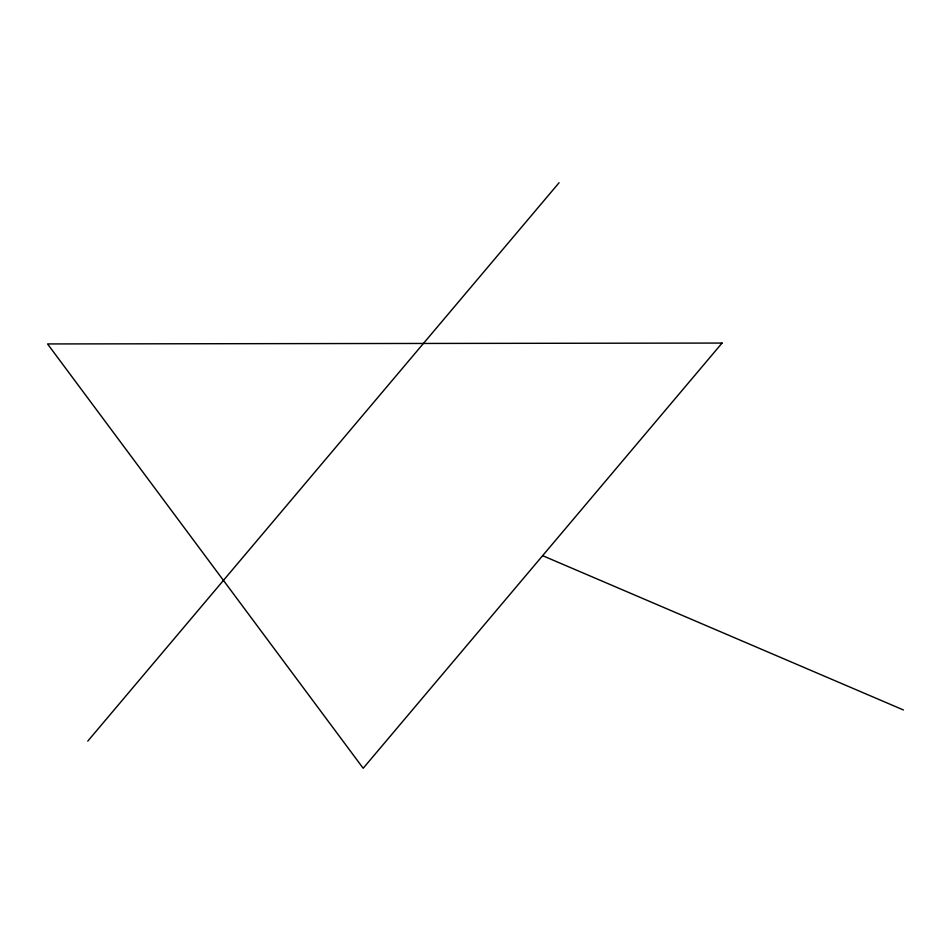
<?xml version="1.0" encoding="UTF-8"?>
<svg xmlns="http://www.w3.org/2000/svg" width="951" height="951" viewBox="0 0 951 951"><rect width="100%" height="100%" fill="white"/><g stroke="black" fill="none" stroke-linecap="round" stroke-linejoin="round"><path stroke-width="1.43" d="M87.777 741.126L559.081 182.735M542.629 555.669L903.45 709.969M722.071 343.061L363.187 768.265L47.55 343.941L722.071 343.061"/></g></svg>
